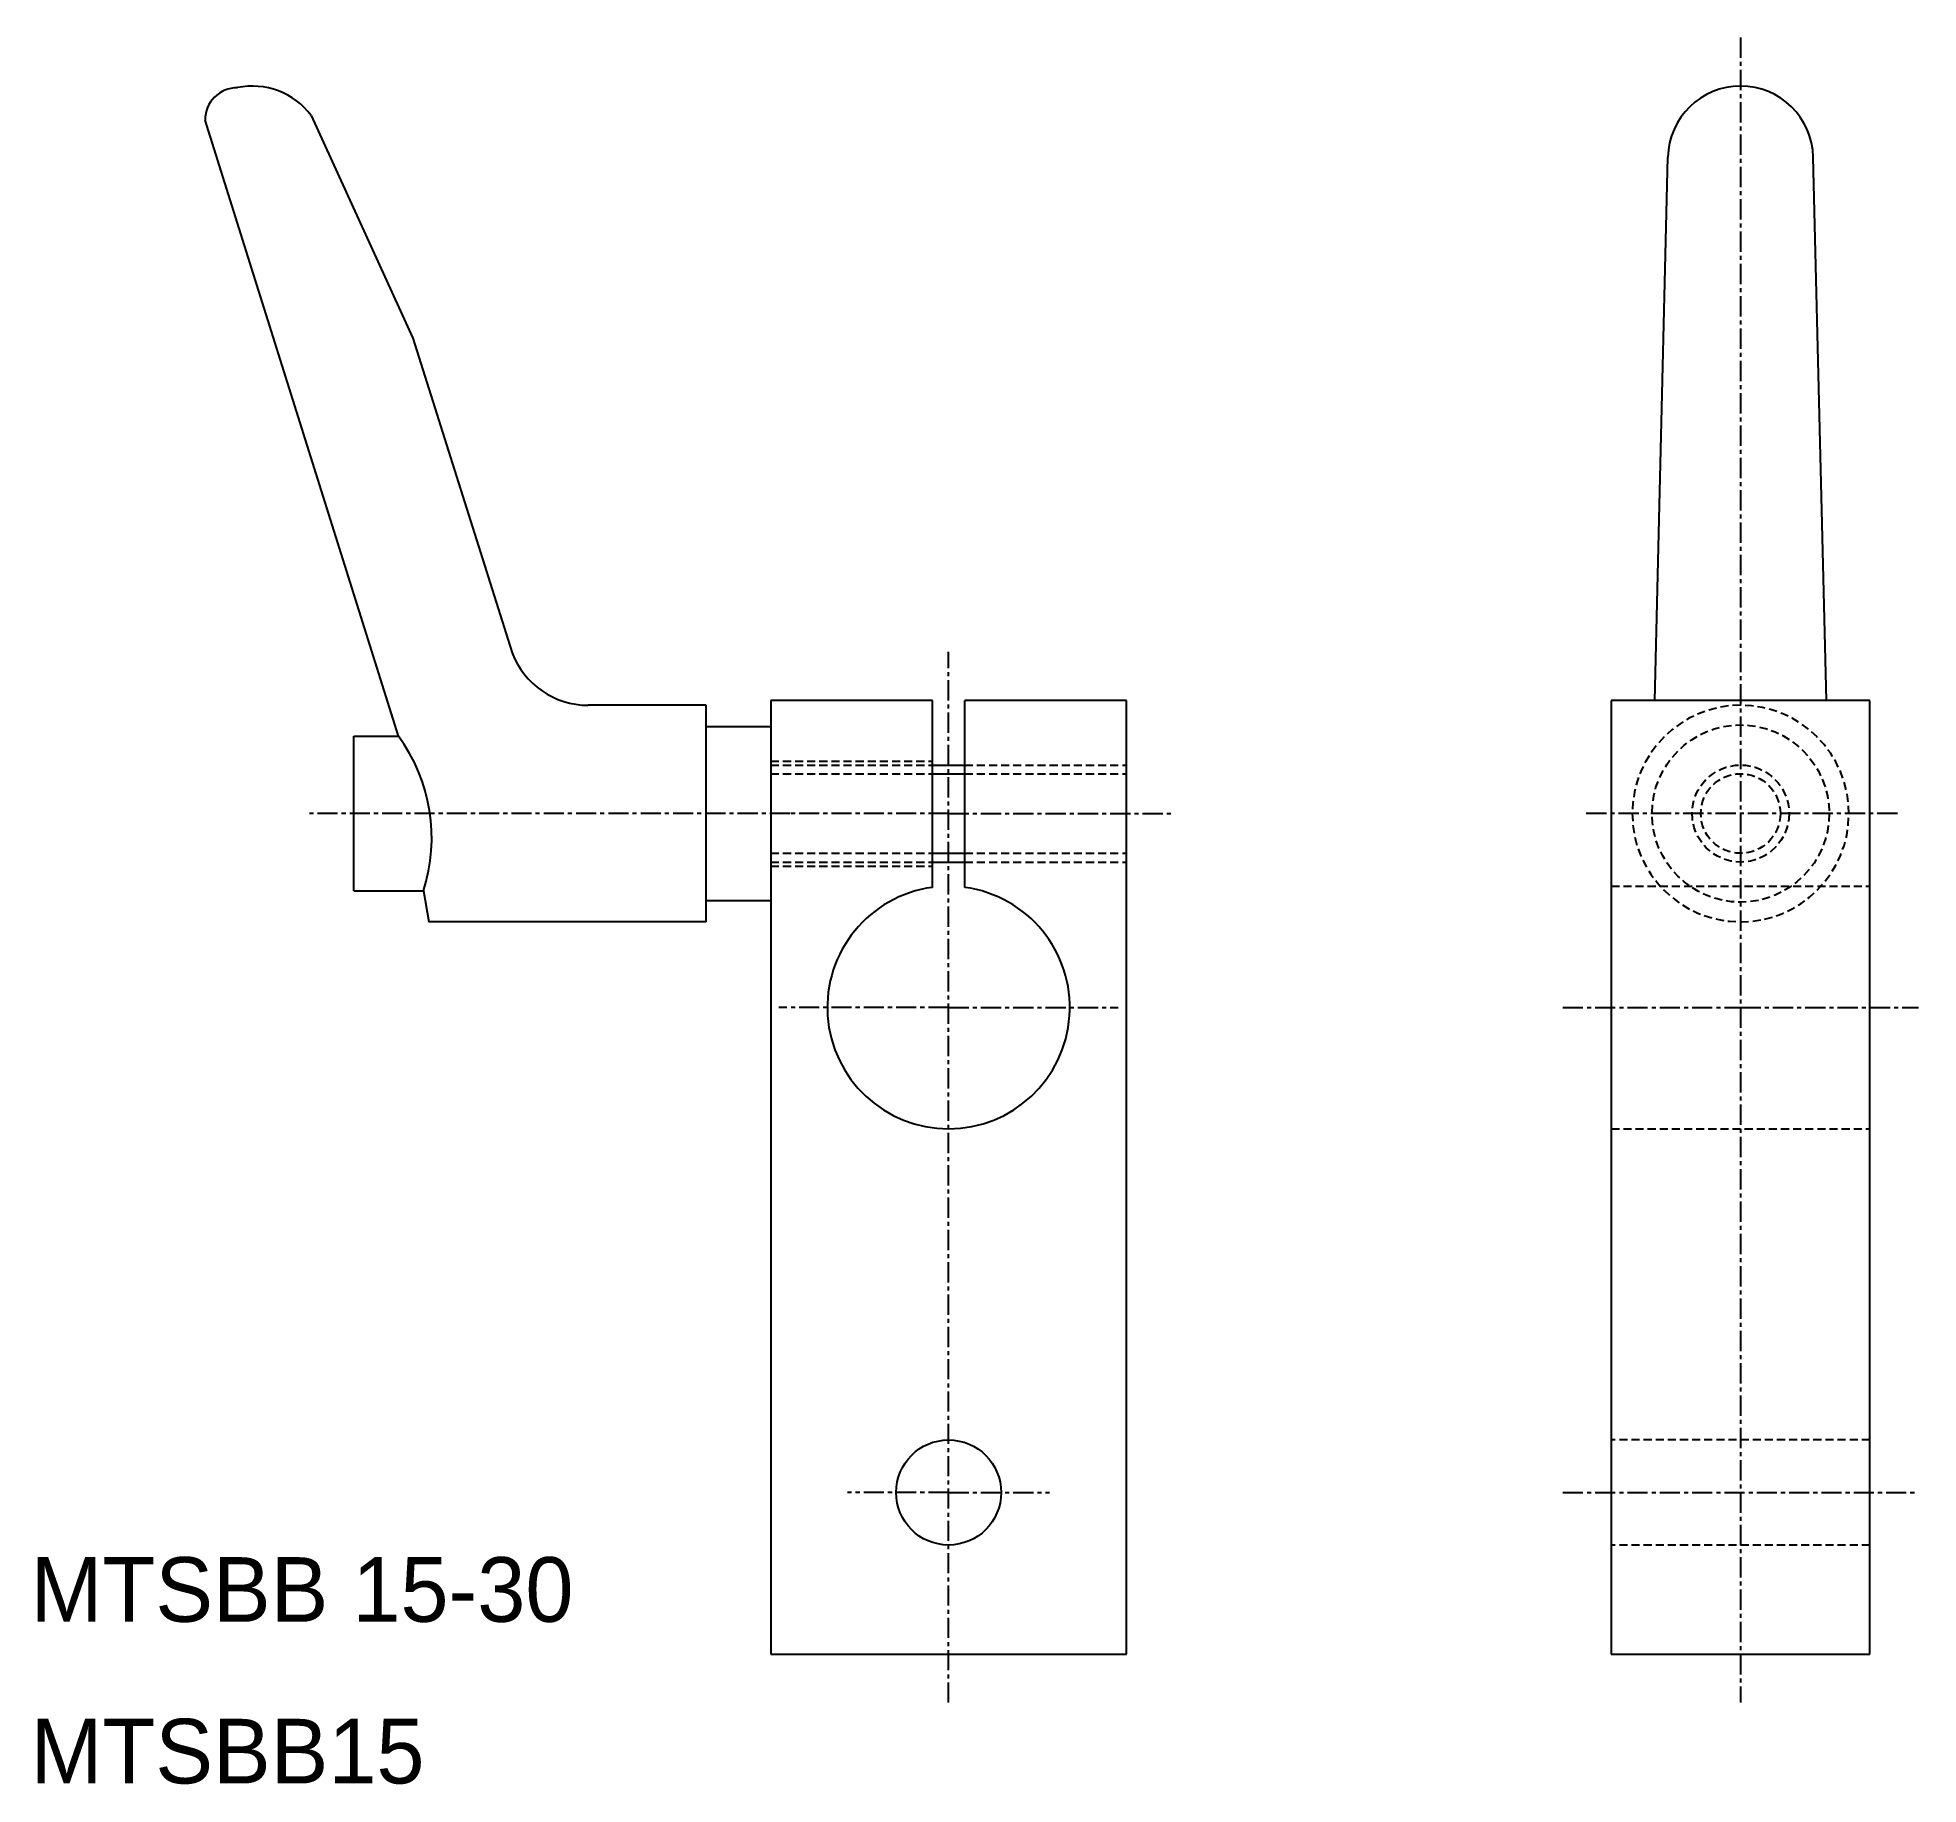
# Model space of a CAD drawing. Extents: x 10 to 127, y 10 to 118.
import ezdxf

# ---------------------------------------------------------------- set-up
doc = ezdxf.new("R2010")
doc.units = 0
doc.linetypes.add('CENTER', pattern=[2, 1.25, -0.25, 0.25, -0.25])
doc.linetypes.add('DASHED', pattern=[0.75, 0.5, -0.25])
doc.layers.get('0').update_dxf_attribs({"linetype": 'CONTINUOUS'})
doc.layers.add('CENTER', color=1, linetype='CENTER')

msp = doc.modelspace()

# ---------------------------------------------------------------- linework, layer by layer
at = {"color": 7, "linetype": 'CONTINUOUS'}
for p, q in [((32.77, 74.79), (20.8, 112.9)), ((27.36, 113.18), (33.66, 99.41)), ((110.49, 77), (111.3, 110.61)), ((121.11, 77), (120.3, 110.61)), ((33.66, 99.41), (39.8, 79.94)), ((55.8, 77), (55.8, 18)), ((65.8, 77), (55.8, 77)), ((65.8, 73), (65.8, 77)), ((67.8, 73), (67.8, 77)), ((77.8, 77), (67.8, 77)), ((77.8, 18), (77.8, 77)), ((107.8, 77), (107.8, 18)), ((110.49, 77), (107.8, 77)), ((121.11, 77), (110.49, 77)), ((123.8, 77), (121.11, 77)), ((123.8, 18), (123.8, 77)), ((51.8, 76.7), (44.5, 76.7)), ((51.8, 75.38), (51.8, 76.7)), ((30, 65.21), (30, 74.79)), ((30, 74.79), (32.77, 74.79)), ((51.8, 64.62), (51.8, 75.38)), ((51.8, 75.38), (55.8, 75.38)), ((65.8, 73), (67.8, 73)), ((65.8, 72.46), (65.8, 73)), ((65.8, 67.54), (65.8, 72.46)), ((67.8, 72.46), (67.8, 73)), ((67.8, 67.54), (67.8, 72.46)), ((65.8, 67), (65.8, 67.54)), ((67.8, 67), (67.8, 67.54)), ((65.8, 67), (67.8, 67)), ((65.8, 65.43), (65.8, 67)), ((67.8, 65.43), (67.8, 67)), ((30, 65.21), (34.31, 65.21)), ((34.31, 65.21), (34.64, 63.3)), ((51.8, 63.3), (51.8, 64.62)), ((51.8, 64.62), (55.8, 64.62)), ((51.8, 63.3), (34.64, 63.3)), ((55.8, 18), (77.8, 18)), ((107.8, 18), (123.8, 18))]:
    msp.add_line(p, q, dxfattribs=at)
at = {"color": 3, "linetype": 'DASHED'}
for p, q in [((55.8, 73.25), (65.8, 73.25)), ((55.8, 73), (65.8, 73)), ((55.8, 72.46), (65.8, 72.46)), ((67.8, 73), (77.8, 73)), ((67.8, 72.46), (77.8, 72.46)), ((55.8, 67.54), (65.8, 67.54)), ((67.8, 67.54), (77.8, 67.54)), ((55.8, 67), (65.8, 67)), ((55.8, 66.75), (65.8, 66.75)), ((67.8, 67), (77.8, 67)), ((107.8, 65.5), (123.8, 65.5)), ((107.8, 50.5), (123.8, 50.5)), ((123.8, 31.25), (107.8, 31.25)), ((123.8, 24.75), (107.8, 24.75))]:
    msp.add_line(p, q, dxfattribs=at)
at = {"color": 3, "linetype": 'CONTINUOUS'}
for p, q in [((65.8, 72.46), (67.8, 72.46)), ((65.8, 67.54), (67.8, 67.54))]:
    msp.add_line(p, q, dxfattribs=at)
at = {"color": 3, "linetype": 'DASHED'}
for radius in [5.48, 3, 2.46]:
    msp.add_circle((115.8, 70), radius, dxfattribs=at)
at = {"color": 7, "linetype": 'CONTINUOUS'}
msp.add_circle((66.8, 28), 3.25, dxfattribs=at)
for centre, radius, start, end in [((22.8, 112.9), 2, 90, 180), ((23.73, 110.46), 4.54, 36.8719, 101.7959), ((115.8, 110.5), 4.5, 1.3866, 178.6134), ((44.5, 81.73), 5.03, 200.8382, 270), ((24.12, 68.49), 10.7, 342.1695, 36.095), ((66.8, 58), 7.5, 97.6623, 82.3377)]:
    msp.add_arc(centre, radius, start, end, dxfattribs=at)
at = {"color": 3, "linetype": 'DASHED'}
for start, end in [(90, 270), (270, 90)]:
    msp.add_arc((115.8, 70), 6.7, start, end, dxfattribs=at)
at = {"layer": 'CENTER', "color": 1, "linetype": 'CENTER'}
for p, q in [((115.8, 118), (115.8, 70)), ((66.8, 15), (66.8, 80)), ((57, 70), (27, 70)), ((66.8, 70), (55.8, 70)), ((66.8, 70), (80.8, 70)), ((125.5, 70), (106.1, 70)), ((115.8, 70), (115.8, 15)), ((66.8, 58), (56.3, 58)), ((66.8, 58), (77.3, 58)), ((104.8, 58), (115.8, 58)), ((115.8, 58), (126.8, 58)), ((66.8, 28), (60.55, 28)), ((66.8, 28), (73.05, 28)), ((104.8, 28), (126.8, 28))]:
    msp.add_line(p, q, dxfattribs=at)

# ---------------------------------------------------------------- texts
at = {"color": 7, "linetype": 'CONTINUOUS'}
for s, p in [('MTSBB 15-30', (10, 20)), ('MTSBB15', (10, 10))]:
    msp.add_text(s, height=4, dxfattribs=at).set_placement(p)

doc.saveas('drawing.dxf')
